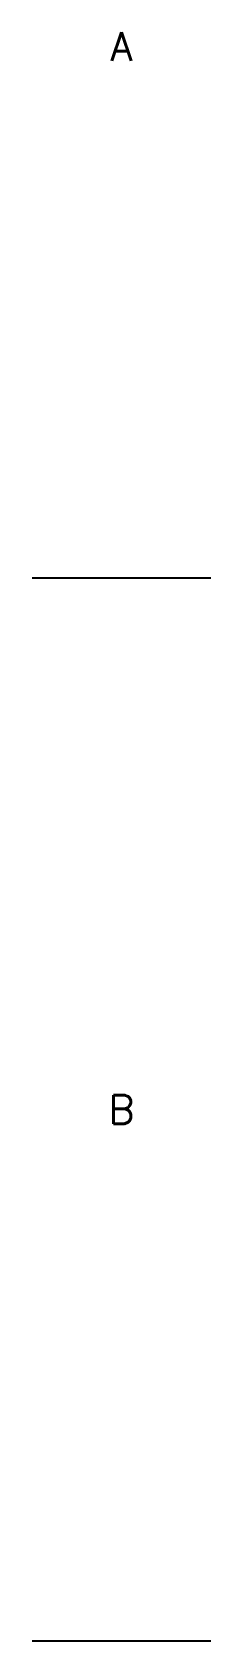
# Model space of a CAD drawing. Header units: millimetres. Extents: x -25 to 3780, y -136 to 220.
# Drawn here: x -25 to 0, y -5 to 219.8 of the extents above.
import ezdxf
from ezdxf.enums import TextEntityAlignment as Align

# ---------------------------------------------------------------- set-up
doc = ezdxf.new("R2010")
doc.units = ezdxf.units.MM
doc.header["$LTSCALE"] = 10
doc.layers.add('FIXED_TEMPLATE', color=7, linetype='Continuous')
doc.layers.add('SIDE_TEMPLATE', color=7, linetype='Continuous')
doc.styles.add('TH_GBDIM', font='romans.shx', dxfattribs={"width": 0.8, "bigfont": 'gbcbig.shx'})

msp = doc.modelspace()

# ---------------------------------------------------------------- linework, layer by layer
at = {"layer": 'FIXED_TEMPLATE'}
for p, q in [((-25, 143.5), (0, 143.5)), ((-25, -5), (0, -5))]:
    msp.add_line(p, q, dxfattribs=at)
at = {"layer": 'SIDE_TEMPLATE'}
for p, q in [((-25, 143.5), (0, 143.5)), ((-25, -5), (0, -5))]:
    msp.add_line(p, q, dxfattribs=at)

# ---------------------------------------------------------------- texts
at = {"layer": 'FIXED_TEMPLATE', "style": 'TH_GBDIM'}
for s, p in [('A', (-12.5, 217.75)), ('B', (-12.5, 69.25))]:
    msp.add_text(s, height=4, dxfattribs=at).set_placement(p, align=Align.MIDDLE)
at = {"layer": 'SIDE_TEMPLATE', "style": 'TH_GBDIM'}
for s, p in [('A', (-12.5, 217.75)), ('B', (-12.5, 69.25))]:
    msp.add_text(s, height=4, dxfattribs=at).set_placement(p, align=Align.MIDDLE)

doc.saveas('drawing.dxf')
